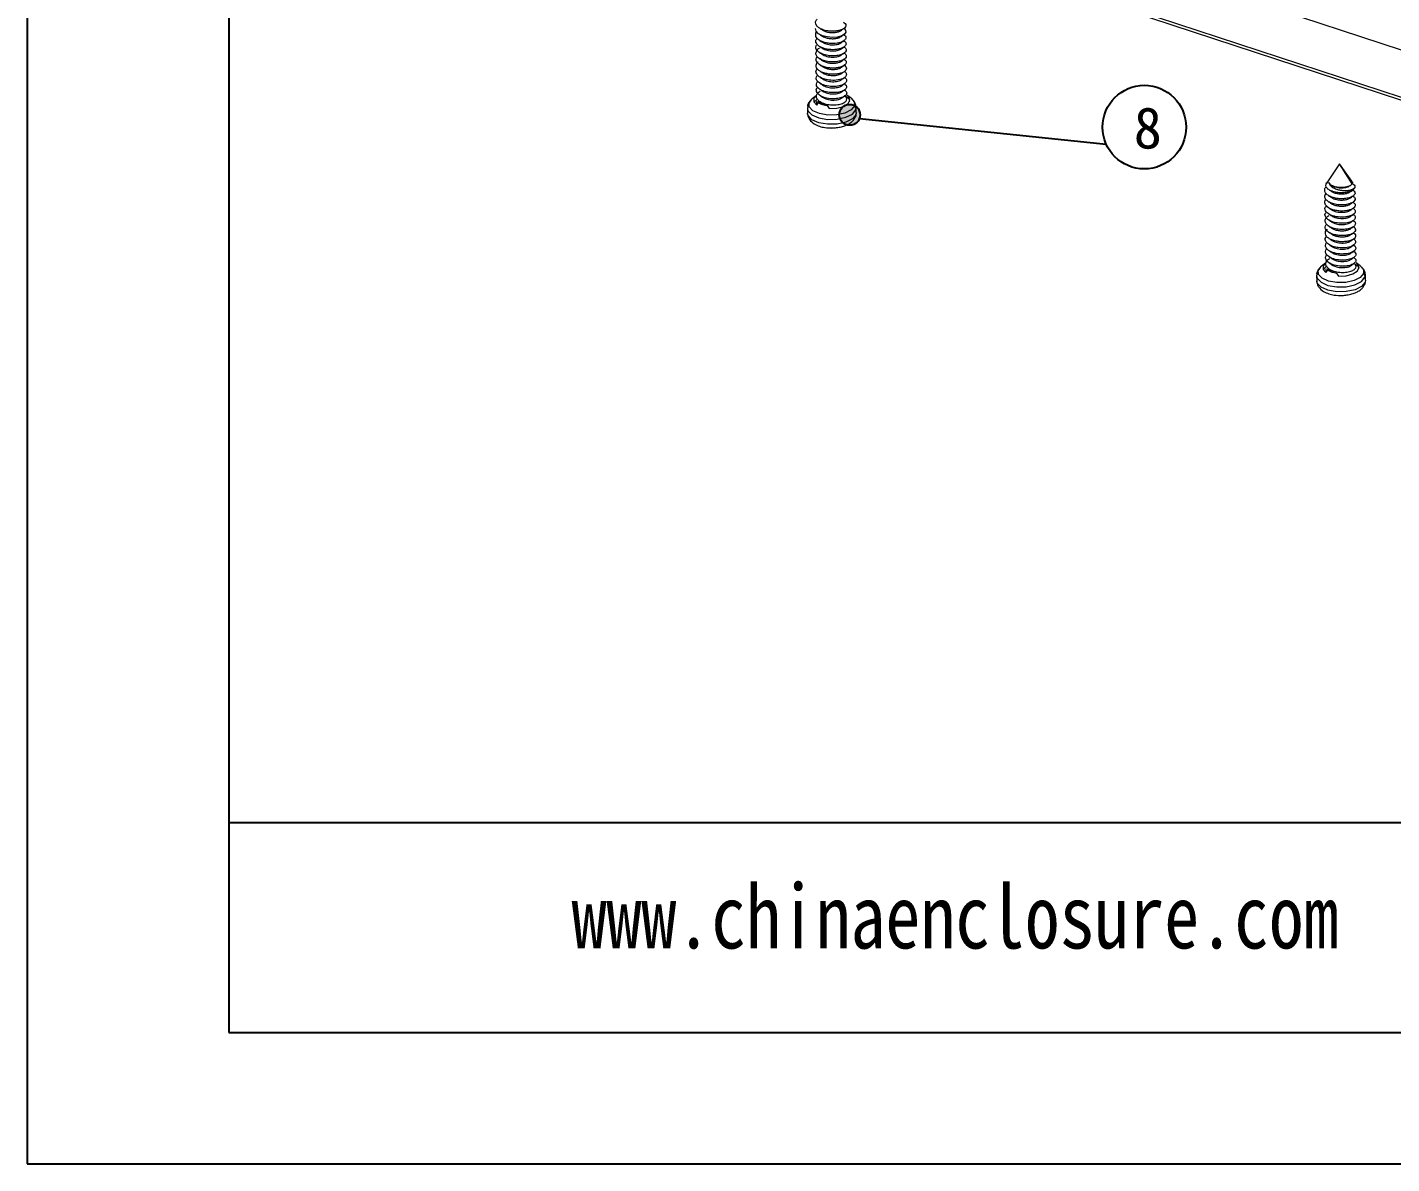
# Model space of a CAD drawing. Header units: inches. Extents: x 1127 to 4647, y 569 to 968.
# Drawn here: x 1127.1 to 1225, y 573 to 654.5 of the extents above; entities that cross this region are included whole.
import ezdxf

# ---------------------------------------------------------------- set-up
doc = ezdxf.new("R2010")
doc.units = ezdxf.units.IN
doc.layers.add('文字', color=81, linetype='Continuous')
doc.styles.get("Standard").update_dxf_attribs({"font": 'txt', "bigfont": 'gbcbig.shx'})
doc.styles.add('宋体', font='', dxfattribs={"width": 0.8, "height": 3.5})
doc.styles.get('宋体').set_extended_font_data('SimSun')

msp = doc.modelspace()

# ---------------------------------------------------------------- hatches: boundary and pattern name
h = msp.add_hatch(color=256)
h.dxf.hatch_style = 1
h.set_gradient(color1=(0, 255, 255), color2=(20, 255, 255), one_color=1, tint=0.54)
h.paths.add_polyline_path([(1186.855, 648.233, 1), (1185.355, 648.233, 1)])

# ---------------------------------------------------------------- linework, layer by layer
for p, q in [((1127.067, 968.002), (1127.067, 572.957)), ((1141.525, 958.597), (1141.525, 582.363)), ((1127.067, 755.848), (1127.067, 572.957)), ((1337.759, 597.412), (1141.525, 597.412)), ((1141.525, 582.363), (1676.369, 582.363)), ((1127.067, 572.957), (1685.775, 572.957)), ((1127.067, 572.957), (1385.728, 572.957))]:
    msp.add_line(p, q)
at = {"color": 7, "linetype": 'Continuous', "lineweight": 15}
for p, q in [((1234.201, 650.087), (1158.679, 674.921)), ((1234.517, 646.575), (1158.994, 671.409)), ((1159.112, 671.181), (1234.66, 646.338)), ((1183.708, 649.608), (1183.419, 649.387)), ((1185.913, 649.477), (1185.734, 649.591)), ((1186.205, 649.424), (1185.91, 649.637)), ((1183.098, 648.85), (1183.071, 648.699)), ((1183.071, 648.699), (1183.076, 648.347)), ((1183.122, 648.988), (1183.073, 648.668)), ((1183.315, 649.294), (1183.122, 648.988)), ((1183.193, 649.107), (1183.419, 649.387)), ((1183.744, 648.928), (1183.869, 649.107)), ((1183.868, 649.154), (1183.92, 649.224)), ((1183.869, 649.107), (1183.868, 649.154)), ((1184.482, 648.904), (1184.642, 648.679)), ((1186.571, 648.746), (1186.568, 648.788)), ((1186.576, 648.394), (1186.571, 648.746)), ((1183.079, 648.305), (1183.076, 648.347)), ((1186.576, 648.394), (1186.549, 648.244)), ((1184.34, 647.321), (1184.832, 647.285)), ((1184.832, 647.285), (1184.839, 647.296)), ((1221.269, 644.722), (1220.315, 643.284)), ((1221.269, 644.722), (1220.354, 643.354)), ((1222.148, 643.481), (1221.269, 644.722)), ((1222.168, 643.291), (1221.269, 644.722)), ((1220.315, 643.284), (1220.363, 643.348)), ((1221.997, 643.133), (1222.056, 643.172)), ((1222.212, 643.3), (1222.179, 643.321)), ((1222.352, 642.999), (1222.372, 643.028)), ((1222.352, 642.999), (1222.358, 642.99)), ((1222.372, 643.028), (1222.358, 642.99)), ((1219.653, 636.829), (1219.626, 636.679)), ((1219.626, 636.679), (1219.631, 636.327)), ((1219.677, 636.968), (1219.628, 636.647)), ((1219.87, 637.273), (1219.677, 636.968)), ((1219.748, 637.086), (1219.974, 637.366)), ((1220.263, 637.587), (1219.974, 637.366)), ((1220.299, 636.908), (1220.424, 637.087)), ((1220.423, 637.134), (1220.475, 637.204)), ((1220.424, 637.087), (1220.423, 637.134)), ((1221.037, 636.883), (1221.197, 636.659)), ((1222.468, 637.457), (1222.289, 637.571)), ((1222.76, 637.403), (1222.465, 637.617)), ((1223.126, 636.726), (1223.123, 636.768)), ((1223.131, 636.373), (1223.126, 636.726)), ((1219.634, 636.285), (1219.631, 636.327)), ((1223.131, 636.373), (1223.104, 636.223)), ((1220.895, 635.3), (1221.388, 635.264)), ((1221.388, 635.264), (1221.394, 635.276))]:
    msp.add_line(p, q, dxfattribs=at)
at = {"color": 8, "linetype": 'Continuous', "lineweight": 15}
for p, q in [((1186.544, 648.596), (1186.571, 648.746)), ((1223.099, 636.576), (1223.126, 636.726))]:
    msp.add_line(p, q, dxfattribs=at)
at = {"color": 4}
msp.add_line((1186.805, 647.963), (1204.522, 646.13), dxfattribs=at)
at = {"color": 7, "linetype": 'Continuous', "lineweight": 15, "flags": 128}
for points in [[(1185.663, 654.436), (1185.723, 654.4), (1185.814, 654.292), (1185.831, 654.176), (1185.74, 654.028), (1185.535, 653.904), (1185.226, 653.819), (1184.868, 653.79), (1184.499, 653.82), (1184.147, 653.914), (1183.875, 654.056), (1183.708, 654.233), (1183.661, 654.438), (1183.661, 654.438)], [(1183.708, 649.608), (1183.543, 649.419), (1183.533, 649.162), (1183.744, 648.928)], [(1184.642, 648.679), (1185.184, 648.705), (1185.661, 648.832), (1185.991, 649.039), (1186.117, 649.29), (1186.017, 649.542), (1185.91, 649.637)], [(1186.205, 649.424), (1186.429, 649.172), (1186.442, 648.868)], [(1186.442, 648.868), (1186.208, 648.582), (1185.762, 648.358), (1185.172, 648.229), (1184.529, 648.217), (1183.929, 648.321), (1183.465, 648.527), (1183.206, 648.803), (1183.193, 649.107)], [(1222.997, 636.847), (1222.763, 636.561), (1222.317, 636.337), (1221.728, 636.209), (1221.084, 636.196), (1220.484, 636.301), (1220.02, 636.506), (1219.761, 636.782), (1219.748, 637.086)], [(1220.263, 637.587), (1220.099, 637.399), (1220.088, 637.142), (1220.299, 636.908)], [(1221.197, 636.659), (1221.739, 636.684), (1222.216, 636.812), (1222.546, 637.019), (1222.672, 637.27), (1222.572, 637.521), (1222.465, 637.617)], [(1222.76, 637.403), (1222.984, 637.151), (1222.997, 636.847)]]:
    msp.add_lwpolyline(points, dxfattribs=at)
at = {"color": 8, "linetype": 'Continuous', "lineweight": 15, "flags": 128}
for points in [[(1183.071, 648.699), (1183.112, 648.527), (1183.386, 648.235), (1183.879, 648.016), (1184.515, 647.905), (1185.197, 647.919), (1185.823, 648.055), (1186.296, 648.293), (1186.544, 648.596)], [(1186.549, 648.244), (1186.3, 647.94), (1185.828, 647.703), (1185.202, 647.567), (1184.52, 647.553), (1183.884, 647.664), (1183.391, 647.882), (1183.117, 648.175), (1183.079, 648.305)], [(1219.626, 636.679), (1219.667, 636.507), (1219.941, 636.214), (1220.434, 635.996), (1221.07, 635.885), (1221.753, 635.899), (1222.378, 636.035), (1222.851, 636.273), (1223.099, 636.576)], [(1223.104, 636.223), (1222.855, 635.92), (1222.383, 635.682), (1221.757, 635.546), (1221.075, 635.533), (1220.439, 635.643), (1219.946, 635.862), (1219.672, 636.154), (1219.634, 636.285)]]:
    msp.add_lwpolyline(points, dxfattribs=at)
at = {"color": 4}
for centre, radius in [((1207.262, 647.351), 3), ((1186.105, 648.233), 0.75)]:
    msp.add_circle(centre, radius, dxfattribs=at)
at = {"color": 7, "linetype": 'Continuous', "lineweight": 15}
for centre, start, end in [((1184.628, 650.373), 239.03581, 264.30162), ((1221.184, 638.353), 239.03585, 264.30158)]:
    msp.add_arc(centre, 1.477, start, end, dxfattribs=at)
for points, knots in [([(1185.653, 654.876), (1185.698, 654.846), (1185.81, 654.773), (1185.847, 654.633), (1185.77, 654.48), (1185.568, 654.347), (1185.267, 654.257), (1184.903, 654.221), (1184.521, 654.244), (1184.164, 654.333), (1183.877, 654.473), (1183.69, 654.653), (1183.637, 654.855), (1183.669, 655.01), (1183.749, 655.08), (1183.761, 655.091)], [0, 0, 0, 0, 0.058162, 0.143864, 0.227753, 0.310194, 0.395883, 0.479843, 0.562227, 0.6479, 0.73193, 0.814261, 0.899916, 0.984015, 1, 1, 1, 1]), ([(1183.933, 654.455), (1183.969, 654.431), (1184.042, 654.384), (1184.114, 654.339), (1184.149, 654.316)], [0, 0, 0, 0, 0.500099, 1, 1, 1, 1]), ([(1184.145, 654.324), (1184.2, 654.292), (1184.323, 654.22), (1184.58, 654.154), (1184.866, 654.13), (1185.136, 654.152), (1185.34, 654.202), (1185.413, 654.253), (1185.439, 654.271)], [0, 0, 0, 0, 0.151519, 0.339633, 0.520468, 0.70479, 0.892942, 1, 1, 1, 1]), ([(1185.452, 654.27), (1185.489, 654.296), (1185.564, 654.346), (1185.637, 654.396), (1185.673, 654.42)], [0, 0, 0, 0, 0.4998403, 1, 1, 1, 1]), ([(1185.658, 653.547), (1185.698, 653.529), (1185.8, 653.484), (1185.846, 653.38), (1185.849, 653.229), (1185.693, 653.077), (1185.425, 652.974), (1185.097, 652.907), (1184.707, 652.9), (1184.341, 652.968), (1184.013, 653.078), (1183.768, 653.246), (1183.674, 653.441), (1183.651, 653.578), (1183.716, 653.654), (1183.741, 653.681)], [0, 0, 0, 0, 0.041815, 0.108533, 0.175579, 0.303757, 0.37044, 0.437505, 0.565698, 0.632347, 0.699429, 0.827641, 0.894254, 0.961353, 1, 1, 1, 1]), ([(1185.655, 653.989), (1185.687, 653.975), (1185.784, 653.934), (1185.834, 653.835), (1185.852, 653.685), (1185.708, 653.531), (1185.45, 653.423), (1185.128, 653.351), (1184.74, 653.339), (1184.371, 653.399), (1184.036, 653.505), (1183.784, 653.668), (1183.668, 653.862), (1183.66, 654.016), (1183.692, 654.128), (1183.743, 654.18), (1183.75, 654.188)], [0, 0, 0, 0, 0.032597, 0.097234, 0.162491, 0.287207, 0.351802, 0.417073, 0.541815, 0.606372, 0.671652, 0.796426, 0.860941, 0.926228, 0.990022, 1, 1, 1, 1]), ([(1183.934, 654.017), (1183.971, 653.993), (1184.045, 653.946), (1184.117, 653.9), (1184.152, 653.877)], [0, 0, 0, 0, 0.500095, 1, 1, 1, 1]), ([(1183.936, 653.578), (1183.973, 653.555), (1184.048, 653.507), (1184.12, 653.461), (1184.156, 653.438)], [0, 0, 0, 0, 0.5001, 1, 1, 1, 1]), ([(1184.151, 653.885), (1184.198, 653.856), (1184.311, 653.786), (1184.558, 653.719), (1184.843, 653.69), (1185.116, 653.708), (1185.332, 653.756), (1185.413, 653.809), (1185.445, 653.83)], [0, 0, 0, 0, 0.13446, 0.322616, 0.504173, 0.687387, 0.875561, 1, 1, 1, 1]), ([(1184.157, 653.442), (1184.179, 653.427), (1184.248, 653.381), (1184.404, 653.322), (1184.607, 653.273), (1184.82, 653.253), (1185.028, 653.259), (1185.219, 653.288), (1185.367, 653.331), (1185.428, 653.371), (1185.452, 653.386)], [0, 0, 0, 0, 0.068197, 0.209527, 0.350943, 0.487578, 0.62382, 0.765095, 0.906564, 1, 1, 1, 1]), ([(1185.456, 653.829), (1185.494, 653.854), (1185.568, 653.904), (1185.641, 653.954), (1185.677, 653.978)], [0, 0, 0, 0, 0.4998573, 1, 1, 1, 1]), ([(1185.46, 653.387), (1185.497, 653.412), (1185.572, 653.462), (1185.644, 653.511), (1185.68, 653.536)], [0, 0, 0, 0, 0.499864, 1, 1, 1, 1]), ([(1185.68, 653.111), (1185.696, 653.104), (1185.805, 653.054), (1185.868, 652.923), (1185.83, 652.752), (1185.621, 652.594), (1185.286, 652.491), (1184.871, 652.455), (1184.44, 652.497), (1184.019, 652.631), (1183.755, 652.824), (1183.677, 653.02), (1183.658, 653.148), (1183.717, 653.213), (1183.733, 653.231)], [0, 0, 0, 0, 0.018206, 0.117958, 0.217744, 0.314339, 0.414951, 0.513145, 0.611012, 0.711691, 0.840464, 0.907609, 0.974928, 1, 1, 1, 1]), ([(1185.683, 652.67), (1185.707, 652.658), (1185.82, 652.604), (1185.878, 652.468), (1185.823, 652.296), (1185.601, 652.141), (1185.258, 652.045), (1184.839, 652.015), (1184.41, 652.064), (1184.036, 652.192), (1183.772, 652.376), (1183.654, 652.602), (1183.72, 652.828), (1183.835, 652.978), (1183.946, 653.029), (1183.948, 653.03)], [0, 0, 0, 0, 0.023929, 0.113674, 0.202836, 0.289667, 0.379989, 0.467577, 0.555832, 0.646013, 0.732588, 0.822199, 0.911531, 0.998251, 1, 1, 1, 1]), ([(1185.695, 652.233), (1185.738, 652.203), (1185.834, 652.135), (1185.878, 652.013), (1185.837, 651.883), (1185.706, 651.762), (1185.496, 651.666), (1185.222, 651.603), (1184.913, 651.58), (1184.592, 651.599), (1184.285, 651.664), (1183.992, 651.782), (1183.763, 651.954), (1183.656, 652.172), (1183.719, 652.314), (1183.748, 652.379)], [0, 0, 0, 0, 0.059739, 0.134416, 0.208334, 0.279467, 0.353092, 0.427851, 0.500485, 0.572149, 0.646655, 0.720897, 0.815959, 0.914725, 1, 1, 1, 1]), ([(1183.939, 653.14), (1183.976, 653.116), (1184.051, 653.068), (1184.123, 653.022), (1184.16, 652.998)], [0, 0, 0, 0, 0.500111, 1, 1, 1, 1]), ([(1183.942, 652.701), (1183.98, 652.677), (1184.055, 652.629), (1184.127, 652.582), (1184.164, 652.559)], [0, 0, 0, 0, 0.500109, 1, 1, 1, 1]), ([(1184.16, 653.003), (1184.177, 652.991), (1184.238, 652.948), (1184.385, 652.89), (1184.585, 652.837), (1184.798, 652.814), (1185.007, 652.816), (1185.201, 652.842), (1185.359, 652.885), (1185.428, 652.926), (1185.457, 652.944)], [0, 0, 0, 0, 0.0519152, 0.1929069, 0.3346502, 0.4722222, 0.6077477, 0.7486646, 0.8904458, 1, 1, 1, 1]), ([(1184.164, 652.562), (1184.175, 652.554), (1184.228, 652.514), (1184.366, 652.458), (1184.563, 652.402), (1184.775, 652.375), (1184.986, 652.374), (1185.182, 652.396), (1185.35, 652.439), (1185.427, 652.481), (1185.462, 652.501)], [0, 0, 0, 0, 0.03424, 0.175118, 0.317424, 0.456167, 0.59153, 0.732324, 0.874647, 1, 1, 1, 1]), ([(1185.463, 652.944), (1185.5, 652.969), (1185.574, 653.02), (1185.647, 653.069), (1185.683, 653.093)], [0, 0, 0, 0, 0.499875, 1, 1, 1, 1]), ([(1185.466, 652.502), (1185.503, 652.527), (1185.577, 652.577), (1185.649, 652.625), (1185.685, 652.65)], [0, 0, 0, 0, 0.4998798, 1, 1, 1, 1]), ([(1185.705, 651.353), (1185.712, 651.35), (1185.813, 651.307), (1185.883, 651.184), (1185.87, 650.999), (1185.623, 650.81), (1185.167, 650.701), (1184.654, 650.701), (1184.218, 650.802), (1183.895, 650.962), (1183.704, 651.183), (1183.652, 651.382), (1183.748, 651.479), (1183.758, 651.488)], [0, 0, 0, 0, 0.007528, 0.10491, 0.20335, 0.324105, 0.449242, 0.569894, 0.6686, 0.765378, 0.861072, 0.98606, 1, 1, 1, 1]), ([(1185.698, 651.792), (1185.716, 651.783), (1185.797, 651.74), (1185.864, 651.643), (1185.878, 651.514), (1185.794, 651.386), (1185.626, 651.274), (1185.384, 651.192), (1185.091, 651.148), (1184.774, 651.142), (1184.457, 651.182), (1184.164, 651.267), (1183.927, 651.388), (1183.763, 651.534), (1183.682, 651.703), (1183.705, 651.876), (1183.763, 651.994), (1183.83, 652.044), (1183.836, 652.049)], [0, 0, 0, 0, 0.019142, 0.089182, 0.16022, 0.22916, 0.297348, 0.368193, 0.438704, 0.506424, 0.576054, 0.647142, 0.716582, 0.784404, 0.855027, 0.925789, 0.993804, 1, 1, 1, 1]), ([(1183.946, 652.261), (1183.984, 652.237), (1184.059, 652.189), (1184.132, 652.143), (1184.168, 652.119)], [0, 0, 0, 0, 0.500108, 1, 1, 1, 1]), ([(1183.951, 651.822), (1183.988, 651.798), (1184.063, 651.75), (1184.137, 651.703), (1184.173, 651.679)], [0, 0, 0, 0, 0.50012, 1, 1, 1, 1]), ([(1183.955, 651.382), (1183.993, 651.358), (1184.068, 651.31), (1184.142, 651.262), (1184.178, 651.239)], [0, 0, 0, 0, 0.500135, 1, 1, 1, 1]), ([(1184.173, 652.124), (1184.192, 652.11), (1184.269, 652.052), (1184.474, 651.982), (1184.751, 651.932), (1185.038, 651.933), (1185.282, 651.975), (1185.432, 652.024), (1185.467, 652.058), (1185.468, 652.058)], [0, 0, 0, 0, 0.063873, 0.253242, 0.440397, 0.621979, 0.811286, 0.998573, 1, 1, 1, 1]), ([(1184.178, 651.683), (1184.191, 651.673), (1184.259, 651.618), (1184.454, 651.549), (1184.728, 651.494), (1185.016, 651.49), (1185.266, 651.529), (1185.423, 651.577), (1185.463, 651.613), (1185.466, 651.615)], [0, 0, 0, 0, 0.045606, 0.235863, 0.425061, 0.607608, 0.79778, 0.987094, 1, 1, 1, 1]), ([(1185.469, 652.059), (1185.506, 652.084), (1185.579, 652.134), (1185.65, 652.182), (1185.686, 652.206)], [0, 0, 0, 0, 0.499868, 1, 1, 1, 1]), ([(1185.477, 651.62), (1185.513, 651.645), (1185.585, 651.693), (1185.655, 651.74), (1185.689, 651.764)], [0, 0, 0, 0, 0.499711, 1, 1, 1, 1]), ([(1185.705, 650.474), (1185.76, 650.436), (1185.888, 650.35), (1185.903, 650.187), (1185.766, 650.011), (1185.453, 649.873), (1185.002, 649.81), (1184.513, 649.842), (1184.079, 649.977), (1183.785, 650.185), (1183.671, 650.422), (1183.754, 650.567), (1183.79, 650.628)], [0, 0, 0, 0, 0.074966, 0.172681, 0.266802, 0.376044, 0.485568, 0.592513, 0.703204, 0.809641, 0.919907, 1, 1, 1, 1]), ([(1185.703, 650.912), (1185.718, 650.906), (1185.841, 650.855), (1185.905, 650.708), (1185.839, 650.515), (1185.56, 650.348), (1185.125, 650.257), (1184.592, 650.264), (1184.091, 650.404), (1183.782, 650.622), (1183.674, 650.858), (1183.738, 650.996), (1183.768, 651.06)], [0, 0, 0, 0, 0.014989, 0.125407, 0.235224, 0.343291, 0.454616, 0.574623, 0.699091, 0.819157, 0.917124, 1, 1, 1, 1]), ([(1183.96, 650.942), (1183.998, 650.918), (1184.074, 650.869), (1184.147, 650.822), (1184.184, 650.799)], [0, 0, 0, 0, 0.500127, 1, 1, 1, 1]), ([(1183.966, 650.501), (1184.004, 650.477), (1184.079, 650.429), (1184.153, 650.382), (1184.19, 650.358)], [0, 0, 0, 0, 0.500132, 1, 1, 1, 1]), ([(1184.186, 650.798), (1184.188, 650.797), (1184.23, 650.763), (1184.353, 650.71), (1184.546, 650.648), (1184.757, 650.615), (1184.968, 650.61), (1185.169, 650.627), (1185.346, 650.668), (1185.486, 650.728), (1185.539, 650.778), (1185.565, 650.803)], [0, 0, 0, 0, 0.00496, 0.129953, 0.257094, 0.381914, 0.502479, 0.627377, 0.75452, 0.879434, 1, 1, 1, 1]), ([(1184.187, 651.24), (1184.193, 651.234), (1184.232, 651.193), (1184.374, 651.142), (1184.567, 651.083), (1184.78, 651.054), (1184.99, 651.052), (1185.188, 651.072), (1185.363, 651.115), (1185.445, 651.159), (1185.486, 651.181)], [0, 0, 0, 0, 0.023142, 0.163389, 0.305376, 0.444128, 0.578971, 0.719122, 0.861128, 1, 1, 1, 1]), ([(1185.486, 651.181), (1185.522, 651.205), (1185.594, 651.255), (1185.664, 651.302), (1185.699, 651.326)], [0, 0, 0, 0, 0.4997317, 1, 1, 1, 1]), ([(1185.493, 650.741), (1185.53, 650.766), (1185.602, 650.816), (1185.672, 650.863), (1185.707, 650.887)], [0, 0, 0, 0, 0.49974, 1, 1, 1, 1]), ([(1185.5, 650.302), (1185.537, 650.326), (1185.61, 650.376), (1185.681, 650.424), (1185.716, 650.448)], [0, 0, 0, 0, 0.499755, 1, 1, 1, 1]), ([(1185.708, 650.036), (1185.782, 649.979), (1185.938, 649.858), (1185.866, 649.654), (1185.622, 649.492), (1185.277, 649.399), (1184.823, 649.369), (1184.321, 649.443), (1183.892, 649.64), (1183.711, 649.891), (1183.696, 650.083), (1183.766, 650.162), (1183.774, 650.171)], [0, 0, 0, 0, 0.110381, 0.233639, 0.328397, 0.42681, 0.522024, 0.644736, 0.767306, 0.889019, 0.986982, 1, 1, 1, 1]), ([(1183.92, 649.224), (1183.855, 649.287), (1183.724, 649.414), (1183.713, 649.635), (1183.804, 649.816), (1183.941, 649.903), (1183.991, 649.934)], [0, 0, 0, 0, 0.27991, 0.568059, 0.845568, 1, 1, 1, 1]), ([(1183.972, 650.061), (1184.009, 650.037), (1184.085, 649.988), (1184.159, 649.941), (1184.196, 649.917)], [0, 0, 0, 0, 0.500148, 1, 1, 1, 1]), ([(1183.978, 649.62), (1184.016, 649.596), (1184.091, 649.547), (1184.165, 649.5), (1184.202, 649.477)], [0, 0, 0, 0, 0.500133, 1, 1, 1, 1]), ([(1184.185, 650.362), (1184.233, 650.334), (1184.333, 650.276), (1184.526, 650.215), (1184.734, 650.177), (1184.946, 650.169), (1185.149, 650.183), (1185.33, 650.221), (1185.476, 650.278), (1185.534, 650.328), (1185.562, 650.353)], [0, 0, 0, 0, 0.120786, 0.249143, 0.375746, 0.49759, 0.623084, 0.751427, 0.878121, 1, 1, 1, 1]), ([(1184.189, 649.924), (1184.23, 649.899), (1184.321, 649.843), (1184.505, 649.781), (1184.712, 649.74), (1184.924, 649.728), (1185.13, 649.739), (1185.312, 649.775), (1185.439, 649.817), (1185.484, 649.851), (1185.496, 649.86)], [0, 0, 0, 0, 0.117157, 0.257787, 0.397148, 0.531113, 0.667961, 0.808561, 0.948006, 1, 1, 1, 1]), ([(1184.198, 649.483), (1184.231, 649.462), (1184.313, 649.409), (1184.484, 649.348), (1184.69, 649.303), (1184.902, 649.287), (1185.109, 649.296), (1185.296, 649.328), (1185.433, 649.371), (1185.486, 649.408), (1185.504, 649.42)], [0, 0, 0, 0, 0.09701, 0.237386, 0.377158, 0.511686, 0.647659, 0.787992, 0.927829, 1, 1, 1, 1]), ([(1185.507, 649.862), (1185.544, 649.887), (1185.617, 649.936), (1185.688, 649.984), (1185.724, 650.008)], [0, 0, 0, 0, 0.499771, 1, 1, 1, 1]), ([(1185.513, 649.421), (1185.55, 649.446), (1185.624, 649.496), (1185.695, 649.545), (1185.731, 649.569)], [0, 0, 0, 0, 0.499793, 1, 1, 1, 1]), ([(1186.101, 649.19), (1186.104, 649.218), (1186.114, 649.307), (1186.035, 649.41), (1185.923, 649.464), (1185.904, 649.473)], [0, 0, 0, 0, 0.276402, 0.876021, 1, 1, 1, 1]), ([(1183.098, 648.85), (1183.103, 648.903), (1183.112, 648.997), (1183.168, 649.073), (1183.193, 649.107)], [0, 0, 0, 0, 0.560002, 1, 1, 1, 1]), ([(1183.82, 649.378), (1183.796, 649.365), (1183.669, 649.297), (1183.614, 649.207), (1183.569, 649.134)], [0, 0, 0, 0, 0.188282, 1, 1, 1, 1]), ([(1183.868, 649.154), (1183.938, 649.109), (1184.09, 649.01), (1184.323, 648.937), (1184.464, 648.908), (1184.482, 648.904)], [0, 0, 0, 0, 0.422105, 0.9257036, 1, 1, 1, 1]), ([(1186.569, 648.778), (1186.554, 648.874), (1186.524, 649.074), (1186.393, 649.236), (1186.325, 649.32)], [0, 0, 0, 0, 0.481265, 1, 1, 1, 1]), ([(1186.442, 648.868), (1186.474, 648.82), (1186.531, 648.734), (1186.54, 648.638), (1186.544, 648.596)], [0, 0, 0, 0, 0.560002, 1, 1, 1, 1]), ([(1183.078, 648.315), (1183.089, 648.24), (1183.111, 648.091), (1183.255, 647.829), (1183.527, 647.582), (1183.925, 647.404), (1184.371, 647.303), (1184.828, 647.279), (1185.262, 647.32), (1185.611, 647.395), (1185.931, 647.513), (1186.192, 647.665), (1186.382, 647.837), (1186.451, 647.964), (1186.484, 648.026)], [0, 0, 0, 0, 0.061151, 0.122405, 0.237599, 0.335701, 0.424139, 0.545151, 0.617786, 0.695609, 0.775638, 0.854722, 0.930138, 1, 1, 1, 1]), ([(1186.549, 648.244), (1186.546, 648.194), (1186.541, 648.115), (1186.494, 648.053), (1186.477, 648.03)], [0, 0, 0, 0, 0.630425, 1, 1, 1, 1]), ([(1186.484, 648.026), (1186.516, 648.09), (1186.554, 648.166), (1186.559, 648.243), (1186.559, 648.255)], [0, 0, 0, 0, 0.845618, 1, 1, 1, 1]), ([(1222.218, 642.415), (1222.239, 642.404), (1222.315, 642.361), (1222.379, 642.272), (1222.401, 642.144), (1222.315, 642.004), (1222.103, 641.875), (1221.794, 641.79), (1221.427, 641.76), (1221.044, 641.789), (1220.693, 641.884), (1220.413, 642.029), (1220.243, 642.21), (1220.188, 642.401), (1220.252, 642.518), (1220.28, 642.567)], [0, 0, 0, 0, 0.02514, 0.090568, 0.156936, 0.24274, 0.327926, 0.416114, 0.501998, 0.58711, 0.675291, 0.761255, 0.846296, 0.934467, 1, 1, 1, 1]), ([(1222.208, 642.855), (1222.253, 642.826), (1222.365, 642.753), (1222.402, 642.612), (1222.325, 642.46), (1222.123, 642.326), (1221.822, 642.237), (1221.459, 642.201), (1221.076, 642.224), (1220.719, 642.312), (1220.432, 642.453), (1220.245, 642.632), (1220.192, 642.835), (1220.225, 642.989), (1220.304, 643.059), (1220.317, 643.07)], [0, 0, 0, 0, 0.058162, 0.143864, 0.227753, 0.310194, 0.395883, 0.479843, 0.562227, 0.6479, 0.73193, 0.814261, 0.899916, 0.984015, 1, 1, 1, 1]), ([(1222.358, 642.99), (1222.321, 642.938), (1222.248, 642.836), (1221.998, 642.718), (1221.681, 642.647), (1221.323, 642.628), (1220.969, 642.668), (1220.659, 642.764), (1220.425, 642.901), (1220.297, 643.068), (1220.286, 643.202), (1220.311, 643.271), (1220.315, 643.284)], [0, 0, 0, 0, 0.113111, 0.225548, 0.335408, 0.445297, 0.554726, 0.661334, 0.767975, 0.874393, 0.977747, 1, 1, 1, 1]), ([(1222.168, 643.291), (1222.137, 643.25), (1222.076, 643.167), (1221.867, 643.073), (1221.605, 643.019), (1221.31, 643.007), (1221.02, 643.044), (1220.769, 643.127), (1220.578, 643.241), (1220.522, 643.335), (1220.495, 643.382)], [0, 0, 0, 0, 0.130794, 0.260641, 0.386903, 0.513214, 0.638832, 0.760553, 0.88233, 1, 1, 1, 1]), ([(1220.495, 643.382), (1220.515, 643.323), (1220.555, 643.207), (1220.727, 643.054), (1220.965, 642.921), (1221.263, 642.831), (1221.582, 642.798), (1221.891, 642.804), (1222.154, 642.859), (1222.294, 642.938), (1222.34, 642.986), (1222.352, 642.999)], [0, 0, 0, 0, 0.105608, 0.210826, 0.327384, 0.446253, 0.564489, 0.690921, 0.822496, 0.953723, 1, 1, 1, 1]), ([(1220.495, 643.382), (1220.508, 643.358), (1220.547, 643.284), (1220.678, 643.174), (1220.905, 643.069), (1221.179, 643.006), (1221.466, 642.992), (1221.728, 643.022), (1221.91, 643.073), (1221.967, 643.119), (1221.983, 643.132)], [0, 0, 0, 0, 0.069863, 0.211955, 0.359042, 0.507186, 0.649314, 0.796305, 0.944509, 1, 1, 1, 1]), ([(1220.548, 642.832), (1220.564, 642.822), (1220.616, 642.789), (1220.667, 642.757), (1220.702, 642.734)], [0, 0, 0, 0, 0.302368, 1, 1, 1, 1]), ([(1220.695, 642.742), (1220.757, 642.707), (1220.89, 642.633), (1221.157, 642.57), (1221.443, 642.551), (1221.71, 642.577), (1221.904, 642.627), (1221.968, 642.676), (1221.989, 642.692)], [0, 0, 0, 0, 0.16819, 0.35614, 0.53647, 0.721791, 0.909793, 1, 1, 1, 1]), ([(1222.003, 642.691), (1222.04, 642.717), (1222.115, 642.767), (1222.187, 642.817), (1222.223, 642.841)], [0, 0, 0, 0, 0.499835, 1, 1, 1, 1]), ([(1222.141, 643.475), (1222.152, 643.465), (1222.202, 643.416), (1222.194, 643.35), (1222.172, 643.3), (1222.168, 643.291)], [0, 0, 0, 0, 0.1808301, 0.8605355, 1, 1, 1, 1]), ([(1222.199, 643.296), (1222.24, 643.271), (1222.351, 643.204), (1222.384, 643.106), (1222.374, 643.041), (1222.372, 643.028)], [0, 0, 0, 0, 0.31783, 0.859806, 1, 1, 1, 1]), ([(1222.213, 641.526), (1222.253, 641.509), (1222.355, 641.463), (1222.401, 641.359), (1222.404, 641.208), (1222.249, 641.057), (1221.981, 640.953), (1221.652, 640.886), (1221.262, 640.88), (1220.896, 640.947), (1220.568, 641.058), (1220.323, 641.225), (1220.229, 641.42), (1220.206, 641.558), (1220.272, 641.633), (1220.296, 641.661)], [0, 0, 0, 0, 0.041815, 0.108533, 0.175579, 0.303757, 0.37044, 0.437505, 0.565698, 0.632347, 0.699429, 0.827641, 0.894254, 0.961353, 1, 1, 1, 1]), ([(1222.21, 641.968), (1222.243, 641.955), (1222.34, 641.914), (1222.389, 641.815), (1222.407, 641.665), (1222.263, 641.511), (1222.005, 641.403), (1221.684, 641.331), (1221.295, 641.318), (1220.926, 641.379), (1220.591, 641.485), (1220.339, 641.647), (1220.223, 641.841), (1220.215, 641.996), (1220.247, 642.108), (1220.299, 642.16), (1220.306, 642.167)], [0, 0, 0, 0, 0.032597, 0.097233, 0.162491, 0.287207, 0.351802, 0.417073, 0.541815, 0.606372, 0.671651, 0.796426, 0.860941, 0.926229, 0.990022, 1, 1, 1, 1]), ([(1220.488, 642.434), (1220.524, 642.411), (1220.598, 642.364), (1220.669, 642.318), (1220.705, 642.295)], [0, 0, 0, 0, 0.500099, 1, 1, 1, 1]), ([(1220.489, 641.996), (1220.526, 641.973), (1220.6, 641.926), (1220.672, 641.879), (1220.708, 641.856)], [0, 0, 0, 0, 0.500095, 1, 1, 1, 1]), ([(1220.7, 642.303), (1220.755, 642.271), (1220.878, 642.2), (1221.135, 642.134), (1221.421, 642.11), (1221.691, 642.132), (1221.895, 642.181), (1221.968, 642.232), (1221.994, 642.251)], [0, 0, 0, 0, 0.151518, 0.339632, 0.520467, 0.70479, 0.892942, 1, 1, 1, 1]), ([(1220.706, 641.864), (1220.753, 641.835), (1220.866, 641.766), (1221.113, 641.698), (1221.398, 641.669), (1221.672, 641.687), (1221.887, 641.735), (1221.968, 641.788), (1222, 641.81)], [0, 0, 0, 0, 0.13446, 0.322616, 0.504173, 0.687387, 0.875561, 1, 1, 1, 1]), ([(1222.007, 642.25), (1222.045, 642.275), (1222.119, 642.326), (1222.192, 642.375), (1222.228, 642.4)], [0, 0, 0, 0, 0.499842, 1, 1, 1, 1]), ([(1222.012, 641.808), (1222.049, 641.834), (1222.123, 641.884), (1222.196, 641.933), (1222.232, 641.958)], [0, 0, 0, 0, 0.499855, 1, 1, 1, 1]), ([(1222.235, 641.091), (1222.252, 641.083), (1222.36, 641.034), (1222.424, 640.903), (1222.385, 640.731), (1222.176, 640.573), (1221.841, 640.471), (1221.426, 640.435), (1220.995, 640.477), (1220.574, 640.611), (1220.31, 640.803), (1220.232, 641), (1220.213, 641.128), (1220.272, 641.193), (1220.289, 641.21)], [0, 0, 0, 0, 0.018205, 0.117958, 0.217744, 0.314338, 0.414951, 0.513145, 0.611012, 0.711691, 0.840464, 0.90761, 0.974928, 1, 1, 1, 1]), ([(1222.238, 640.649), (1222.262, 640.638), (1222.375, 640.583), (1222.433, 640.447), (1222.379, 640.275), (1222.156, 640.121), (1221.813, 640.025), (1221.394, 639.994), (1220.965, 640.044), (1220.591, 640.172), (1220.327, 640.355), (1220.21, 640.581), (1220.275, 640.808), (1220.391, 640.958), (1220.501, 641.009), (1220.503, 641.01)], [0, 0, 0, 0, 0.023929, 0.113675, 0.202836, 0.289667, 0.379989, 0.467577, 0.555832, 0.646013, 0.732588, 0.822199, 0.911532, 0.998252, 1, 1, 1, 1]), ([(1220.492, 641.558), (1220.529, 641.534), (1220.603, 641.487), (1220.675, 641.441), (1220.711, 641.417)], [0, 0, 0, 0, 0.5000997, 1, 1, 1, 1]), ([(1220.494, 641.119), (1220.532, 641.095), (1220.606, 641.048), (1220.679, 641.001), (1220.715, 640.978)], [0, 0, 0, 0, 0.500112, 1, 1, 1, 1]), ([(1220.498, 640.68), (1220.535, 640.656), (1220.61, 640.609), (1220.683, 640.562), (1220.719, 640.538)], [0, 0, 0, 0, 0.5001094, 1, 1, 1, 1]), ([(1220.712, 641.422), (1220.734, 641.407), (1220.803, 641.36), (1220.959, 641.302), (1221.162, 641.253), (1221.375, 641.233), (1221.583, 641.238), (1221.774, 641.267), (1221.922, 641.311), (1221.983, 641.35), (1222.007, 641.366)], [0, 0, 0, 0, 0.068197, 0.209526, 0.350943, 0.487577, 0.62382, 0.765095, 0.906564, 1, 1, 1, 1]), ([(1220.715, 640.983), (1220.732, 640.971), (1220.793, 640.927), (1220.94, 640.869), (1221.14, 640.817), (1221.353, 640.793), (1221.562, 640.796), (1221.756, 640.821), (1221.914, 640.865), (1221.983, 640.906), (1222.013, 640.924)], [0, 0, 0, 0, 0.051915, 0.192905, 0.334649, 0.472221, 0.607746, 0.748664, 0.890446, 1, 1, 1, 1]), ([(1222.015, 641.366), (1222.052, 641.391), (1222.127, 641.442), (1222.199, 641.491), (1222.235, 641.515)], [0, 0, 0, 0, 0.49986, 1, 1, 1, 1]), ([(1222.018, 640.924), (1222.055, 640.949), (1222.13, 640.999), (1222.202, 641.048), (1222.238, 641.073)], [0, 0, 0, 0, 0.499874, 1, 1, 1, 1]), ([(1222.021, 640.481), (1222.058, 640.506), (1222.132, 640.556), (1222.204, 640.605), (1222.24, 640.629)], [0, 0, 0, 0, 0.499882, 1, 1, 1, 1]), ([(1222.25, 640.212), (1222.293, 640.182), (1222.389, 640.115), (1222.433, 639.992), (1222.392, 639.863), (1222.261, 639.742), (1222.051, 639.646), (1221.777, 639.583), (1221.468, 639.56), (1221.147, 639.578), (1220.84, 639.644), (1220.547, 639.761), (1220.318, 639.933), (1220.211, 640.152), (1220.274, 640.293), (1220.303, 640.359)], [0, 0, 0, 0, 0.059739, 0.134415, 0.208334, 0.279467, 0.353092, 0.427851, 0.500485, 0.572149, 0.646655, 0.720896, 0.815958, 0.914725, 1, 1, 1, 1]), ([(1222.253, 639.771), (1222.271, 639.762), (1222.352, 639.72), (1222.419, 639.622), (1222.434, 639.493), (1222.349, 639.366), (1222.181, 639.254), (1221.94, 639.172), (1221.647, 639.127), (1221.329, 639.122), (1221.012, 639.162), (1220.719, 639.247), (1220.483, 639.367), (1220.318, 639.514), (1220.237, 639.683), (1220.26, 639.855), (1220.318, 639.973), (1220.385, 640.024), (1220.391, 640.028)], [0, 0, 0, 0, 0.019142, 0.089182, 0.160221, 0.22916, 0.297348, 0.368193, 0.438705, 0.506424, 0.576054, 0.647142, 0.716583, 0.784404, 0.855027, 0.925789, 0.993804, 1, 1, 1, 1]), ([(1220.501, 640.241), (1220.539, 640.217), (1220.614, 640.169), (1220.687, 640.122), (1220.724, 640.099)], [0, 0, 0, 0, 0.500107, 1, 1, 1, 1]), ([(1220.506, 639.801), (1220.543, 639.777), (1220.619, 639.729), (1220.692, 639.682), (1220.728, 639.659)], [0, 0, 0, 0, 0.50012, 1, 1, 1, 1]), ([(1220.72, 640.542), (1220.73, 640.534), (1220.783, 640.494), (1220.921, 640.438), (1221.118, 640.382), (1221.331, 640.354), (1221.541, 640.354), (1221.737, 640.376), (1221.906, 640.418), (1221.982, 640.461), (1222.018, 640.481)], [0, 0, 0, 0, 0.0342381, 0.1751186, 0.3174223, 0.4561669, 0.5915296, 0.7323234, 0.8746471, 1, 1, 1, 1]), ([(1220.728, 640.104), (1220.747, 640.089), (1220.824, 640.031), (1221.029, 639.962), (1221.306, 639.912), (1221.593, 639.913), (1221.837, 639.955), (1221.987, 640.004), (1222.022, 640.038), (1222.023, 640.038)], [0, 0, 0, 0, 0.063873, 0.253242, 0.440397, 0.621979, 0.811286, 0.998573, 1, 1, 1, 1]), ([(1220.733, 639.663), (1220.746, 639.652), (1220.814, 639.598), (1221.009, 639.529), (1221.283, 639.474), (1221.571, 639.47), (1221.821, 639.509), (1221.978, 639.556), (1222.018, 639.592), (1222.021, 639.595)], [0, 0, 0, 0, 0.045606, 0.235862, 0.425063, 0.607607, 0.79778, 0.987094, 1, 1, 1, 1]), ([(1222.024, 640.039), (1222.061, 640.064), (1222.134, 640.113), (1222.205, 640.162), (1222.241, 640.186)], [0, 0, 0, 0, 0.499869, 1, 1, 1, 1]), ([(1222.033, 639.6), (1222.069, 639.624), (1222.141, 639.673), (1222.21, 639.72), (1222.244, 639.744)], [0, 0, 0, 0, 0.499711, 1, 1, 1, 1]), ([(1222.26, 639.332), (1222.267, 639.329), (1222.368, 639.287), (1222.439, 639.163), (1222.425, 638.979), (1222.178, 638.79), (1221.723, 638.68), (1221.21, 638.681), (1220.773, 638.782), (1220.451, 638.942), (1220.26, 639.162), (1220.208, 639.362), (1220.303, 639.458), (1220.313, 639.468)], [0, 0, 0, 0, 0.007529, 0.104911, 0.20335, 0.324105, 0.449242, 0.569895, 0.6686, 0.765379, 0.861072, 0.98606, 1, 1, 1, 1]), ([(1222.259, 638.891), (1222.273, 638.885), (1222.396, 638.835), (1222.46, 638.687), (1222.394, 638.494), (1222.115, 638.328), (1221.68, 638.237), (1221.147, 638.244), (1220.646, 638.383), (1220.337, 638.601), (1220.229, 638.837), (1220.293, 638.976), (1220.323, 639.039)], [0, 0, 0, 0, 0.014989, 0.125407, 0.235224, 0.343291, 0.454616, 0.574623, 0.699091, 0.819157, 0.917124, 1, 1, 1, 1]), ([(1220.51, 639.361), (1220.548, 639.337), (1220.624, 639.289), (1220.697, 639.242), (1220.734, 639.219)], [0, 0, 0, 0, 0.500136, 1, 1, 1, 1]), ([(1220.516, 638.921), (1220.553, 638.897), (1220.629, 638.849), (1220.702, 638.802), (1220.739, 638.778)], [0, 0, 0, 0, 0.500126, 1, 1, 1, 1]), ([(1220.742, 639.22), (1220.748, 639.214), (1220.787, 639.173), (1220.93, 639.121), (1221.122, 639.062), (1221.335, 639.033), (1221.545, 639.031), (1221.743, 639.052), (1221.918, 639.095), (1222, 639.139), (1222.041, 639.161)], [0, 0, 0, 0, 0.023141, 0.163387, 0.305375, 0.444128, 0.57897, 0.719123, 0.861128, 1, 1, 1, 1]), ([(1220.742, 638.777), (1220.743, 638.776), (1220.786, 638.742), (1220.909, 638.689), (1221.101, 638.628), (1221.312, 638.595), (1221.523, 638.59), (1221.724, 638.607), (1221.901, 638.648), (1222.041, 638.707), (1222.094, 638.758), (1222.12, 638.783)], [0, 0, 0, 0, 0.00496, 0.129954, 0.257094, 0.381913, 0.502478, 0.627377, 0.75452, 0.879434, 1, 1, 1, 1]), ([(1222.041, 639.161), (1222.077, 639.185), (1222.149, 639.234), (1222.219, 639.281), (1222.254, 639.305)], [0, 0, 0, 0, 0.499726, 1, 1, 1, 1]), ([(1222.048, 638.721), (1222.085, 638.746), (1222.157, 638.795), (1222.228, 638.843), (1222.263, 638.866)], [0, 0, 0, 0, 0.499738, 1, 1, 1, 1]), ([(1222.263, 638.016), (1222.337, 637.959), (1222.494, 637.838), (1222.421, 637.634), (1222.178, 637.471), (1221.832, 637.379), (1221.378, 637.348), (1220.877, 637.423), (1220.447, 637.619), (1220.266, 637.87), (1220.251, 638.062), (1220.321, 638.141), (1220.329, 638.15)], [0, 0, 0, 0, 0.110381, 0.233639, 0.328397, 0.42681, 0.522024, 0.644737, 0.767306, 0.889019, 0.986982, 1, 1, 1, 1]), ([(1222.26, 638.454), (1222.315, 638.416), (1222.443, 638.329), (1222.458, 638.166), (1222.322, 637.991), (1222.008, 637.852), (1221.558, 637.79), (1221.068, 637.822), (1220.634, 637.957), (1220.34, 638.165), (1220.226, 638.402), (1220.31, 638.547), (1220.345, 638.608)], [0, 0, 0, 0, 0.074966, 0.172681, 0.266802, 0.376044, 0.485568, 0.592513, 0.703204, 0.80964, 0.919907, 1, 1, 1, 1]), ([(1220.475, 637.204), (1220.41, 637.266), (1220.279, 637.394), (1220.268, 637.615), (1220.359, 637.796), (1220.497, 637.882), (1220.546, 637.913)], [0, 0, 0, 0, 0.27991, 0.56806, 0.845568, 1, 1, 1, 1]), ([(1220.521, 638.481), (1220.559, 638.457), (1220.634, 638.408), (1220.708, 638.361), (1220.745, 638.338)], [0, 0, 0, 0, 0.500133, 1, 1, 1, 1]), ([(1220.527, 638.04), (1220.565, 638.016), (1220.64, 637.968), (1220.714, 637.921), (1220.751, 637.897)], [0, 0, 0, 0, 0.500147, 1, 1, 1, 1]), ([(1220.74, 638.342), (1220.788, 638.314), (1220.888, 638.256), (1221.081, 638.194), (1221.289, 638.157), (1221.501, 638.148), (1221.704, 638.163), (1221.885, 638.201), (1222.031, 638.258), (1222.089, 638.308), (1222.117, 638.332)], [0, 0, 0, 0, 0.1207848, 0.2491419, 0.3757461, 0.4975885, 0.623083, 0.7514272, 0.8781213, 1, 1, 1, 1]), ([(1220.744, 637.904), (1220.786, 637.879), (1220.877, 637.823), (1221.06, 637.761), (1221.267, 637.72), (1221.479, 637.707), (1221.685, 637.719), (1221.868, 637.754), (1221.994, 637.796), (1222.039, 637.83), (1222.052, 637.839)], [0, 0, 0, 0, 0.117155, 0.257785, 0.397147, 0.531113, 0.667959, 0.80856, 0.948006, 1, 1, 1, 1]), ([(1222.056, 638.281), (1222.092, 638.306), (1222.165, 638.356), (1222.236, 638.404), (1222.271, 638.427)], [0, 0, 0, 0, 0.499757, 1, 1, 1, 1]), ([(1222.062, 637.841), (1222.099, 637.866), (1222.172, 637.916), (1222.243, 637.964), (1222.279, 637.988)], [0, 0, 0, 0, 0.499775, 1, 1, 1, 1]), ([(1219.653, 636.829), (1219.658, 636.882), (1219.667, 636.977), (1219.723, 637.053), (1219.748, 637.086)], [0, 0, 0, 0, 0.560004, 1, 1, 1, 1]), ([(1220.376, 637.358), (1220.352, 637.345), (1220.224, 637.277), (1220.169, 637.187), (1220.124, 637.114)], [0, 0, 0, 0, 0.188282, 1, 1, 1, 1]), ([(1220.423, 637.134), (1220.493, 637.089), (1220.645, 636.99), (1220.878, 636.916), (1221.019, 636.887), (1221.037, 636.883)], [0, 0, 0, 0, 0.422106, 0.9257, 1, 1, 1, 1]), ([(1220.533, 637.6), (1220.571, 637.575), (1220.646, 637.527), (1220.72, 637.48), (1220.757, 637.456)], [0, 0, 0, 0, 0.500135, 1, 1, 1, 1]), ([(1220.753, 637.463), (1220.787, 637.441), (1220.868, 637.389), (1221.039, 637.328), (1221.245, 637.283), (1221.457, 637.267), (1221.664, 637.275), (1221.851, 637.308), (1221.988, 637.351), (1222.041, 637.387), (1222.059, 637.4)], [0, 0, 0, 0, 0.097009, 0.237387, 0.377158, 0.511686, 0.647659, 0.787992, 0.927829, 1, 1, 1, 1]), ([(1222.069, 637.401), (1222.105, 637.426), (1222.179, 637.476), (1222.25, 637.524), (1222.286, 637.548)], [0, 0, 0, 0, 0.499791, 1, 1, 1, 1]), ([(1222.656, 637.17), (1222.659, 637.198), (1222.669, 637.287), (1222.591, 637.39), (1222.478, 637.444), (1222.459, 637.453)], [0, 0, 0, 0, 0.276403, 0.876023, 1, 1, 1, 1]), ([(1223.124, 636.758), (1223.11, 636.854), (1223.079, 637.053), (1222.948, 637.215), (1222.88, 637.299)], [0, 0, 0, 0, 0.481266, 1, 1, 1, 1]), ([(1222.997, 636.847), (1223.029, 636.799), (1223.086, 636.713), (1223.095, 636.618), (1223.099, 636.576)], [0, 0, 0, 0, 0.560002, 1, 1, 1, 1]), ([(1219.633, 636.295), (1219.644, 636.22), (1219.666, 636.071), (1219.81, 635.809), (1220.083, 635.562), (1220.48, 635.383), (1220.926, 635.282), (1221.383, 635.259), (1221.817, 635.3), (1222.166, 635.375), (1222.487, 635.492), (1222.747, 635.644), (1222.937, 635.816), (1223.006, 635.944), (1223.039, 636.006)], [0, 0, 0, 0, 0.061151, 0.122405, 0.237599, 0.335702, 0.424139, 0.545151, 0.617786, 0.695609, 0.775638, 0.854722, 0.930138, 1, 1, 1, 1]), ([(1223.104, 636.223), (1223.101, 636.174), (1223.097, 636.095), (1223.05, 636.032), (1223.032, 636.009)], [0, 0, 0, 0, 0.630422, 1, 1, 1, 1]), ([(1223.039, 636.006), (1223.071, 636.07), (1223.109, 636.145), (1223.114, 636.222), (1223.115, 636.234)], [0, 0, 0, 0, 0.845618, 1, 1, 1, 1])]:
    msp.add_open_spline(points, degree=3, knots=knots, dxfattribs=at)
at = {"color": 8, "linetype": 'Continuous', "lineweight": 15}
for points, knots in [([(1183.92, 649.224), (1184.014, 649.166), (1184.205, 649.048), (1184.617, 648.951), (1185.051, 648.934), (1185.45, 648.992), (1185.751, 649.115), (1185.908, 649.282), (1185.909, 649.456), (1185.777, 649.553), (1185.714, 649.6)], [0, 0, 0, 0, 0.125095, 0.253493, 0.376783, 0.50406, 0.631339, 0.754629, 0.883027, 1, 1, 1, 1]), ([(1183.748, 649.207), (1183.726, 649.132), (1183.704, 649.051), (1183.764, 648.981), (1183.768, 648.976)], [0, 0, 0, 0, 0.932887, 1, 1, 1, 1]), ([(1220.303, 637.187), (1220.282, 637.112), (1220.259, 637.031), (1220.319, 636.961), (1220.323, 636.956)], [0, 0, 0, 0, 0.93289, 1, 1, 1, 1]), ([(1220.475, 637.204), (1220.569, 637.145), (1220.76, 637.028), (1221.172, 636.93), (1221.606, 636.913), (1222.005, 636.971), (1222.306, 637.094), (1222.463, 637.262), (1222.464, 637.436), (1222.332, 637.533), (1222.27, 637.579)], [0, 0, 0, 0, 0.1250944, 0.2534919, 0.3767832, 0.5040605, 0.6313392, 0.7546291, 0.8830272, 1, 1, 1, 1])]:
    msp.add_open_spline(points, degree=3, knots=knots, dxfattribs=at)

# ---------------------------------------------------------------- texts
at = {"insert": (1206.497, 648.784), "char_height": 2.96954, "width": 1687.73996, "attachment_point": 1}
msp.add_mtext('{\\fSimHei|b0|i0|c134|p49;8}', dxfattribs=at)
at = {"layer": '文字', "color": 0, "insert": (1166.146, 593.008), "char_height": 4.59842, "width": 80.78975, "attachment_point": 1, "style": '宋体'}
msp.add_mtext('www.chinaenclosure.com', dxfattribs=at)

doc.saveas('drawing.dxf')
